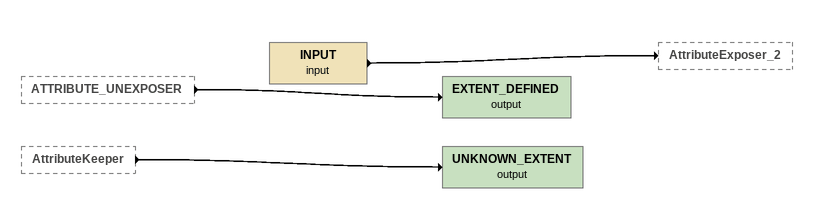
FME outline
ATTRIBUTE_UNEXPOSER [outside]
    -> EXTENT_DEFINED (output)
AttributeKeeper [outside]
    -> UNKNOWN_EXTENT (output)
INPUT (input)
    -> AttributeExposer_2
EXTENT_DEFINED (output)
UNKNOWN_EXTENT (output)
